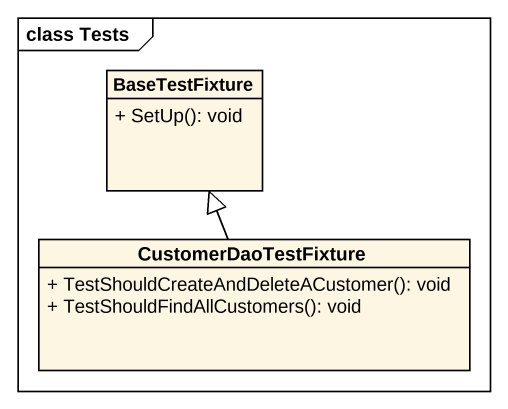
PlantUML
@startuml
mainframe class Tests
hide circle
hide empty members
skinparam classAttributeIconSize 0
class BaseTestFixture {
  + SetUp(): void
}
class CustomerDaoTestFixture {
  + TestShouldCreateAndDeleteACustomer(): void
  + TestShouldFindAllCustomers(): void
}
CustomerDaoTestFixture -up-|> BaseTestFixture
@enduml
